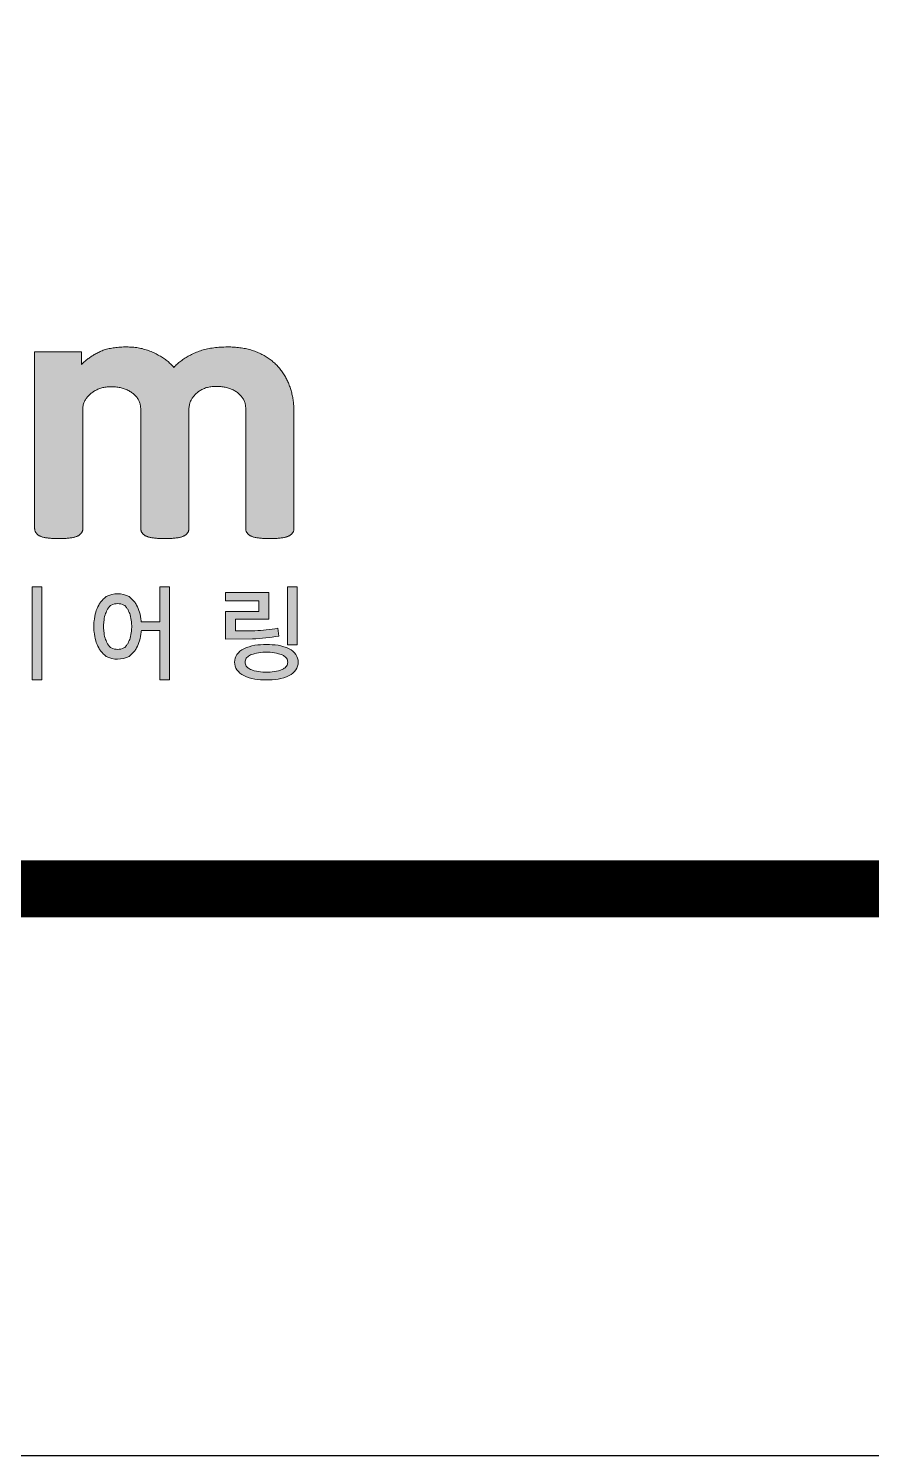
# Model space of a CAD drawing. Header units: millimetres. Extents: x 10297564 to 11610295, y -9287743 to -8409454.
# Drawn here: x 10501360 to 10504337, y -9123565 to -9118527 of the extents above; entities that cross this region are included whole.
import ezdxf

# ---------------------------------------------------------------- set-up
doc = ezdxf.new("R2010")
doc.units = ezdxf.units.MM
doc.header["$LTSCALE"] = 100
for name, color, linetype in [('_도곽_마크', 7, 'Continuous'), ('BOX', 7, 'Continuous'), ('BOX_Def', 8, 'Continuous')]:
    doc.layers.add(name, color=color, linetype=linetype)
doc.layers.add('TITLE', color=7, linetype='Continuous', lineweight=0)

# ---------------------------------------------------------------- blocks, each defined once
blk = doc.blocks.new('DREAM_CI')
at = {"linetype": 'ByBlock', "true_color": 0x122a88}
blk.add_hatch(color=166, dxfattribs=at).paths.add_polyline_path([(80.693, -6.125), (80.693, -12.14), (80.693, -12.156), (80.694, -12.172), (80.696, -12.188), (80.699, -12.203), (80.702, -12.218), (80.707, -12.232), (80.712, -12.246), (80.718, -12.26), (80.724, -12.273), (80.732, -12.286), (80.74, -12.298), (80.749, -12.31), (80.758, -12.322), (80.769, -12.333), (80.78, -12.344), (80.792, -12.354), (80.805, -12.364), (80.818, -12.374), (80.833, -12.383), (80.848, -12.392), (80.864, -12.4), (80.881, -12.408), (80.899, -12.416), (80.919, -12.423), (80.94, -12.43), (80.962, -12.437), (80.986, -12.443), (81.012, -12.449), (81.038, -12.454), (81.066, -12.459), (81.096, -12.464), (81.127, -12.468), (81.159, -12.472), (81.193, -12.475), (81.228, -12.478), (81.265, -12.481), (81.303, -12.483), (81.342, -12.485), (81.383, -12.486), (81.425, -12.487), (81.469, -12.488), (81.514, -12.488), (81.559, -12.488), (81.603, -12.487), (81.645, -12.486), (81.686, -12.485), (81.725, -12.483), (81.763, -12.481), (81.8, -12.478), (81.835, -12.475), (81.869, -12.472), (81.901, -12.468), (81.932, -12.464), (81.962, -12.459), (81.99, -12.454), (82.017, -12.449), (82.042, -12.443), (82.066, -12.437), (82.089, -12.43), (82.11, -12.423), (82.129, -12.416), (82.148, -12.408), (82.165, -12.4), (82.181, -12.392), (82.196, -12.383), (82.21, -12.374), (82.224, -12.364), (82.236, -12.354), (82.248, -12.344), (82.259, -12.333), (82.27, -12.322), (82.279, -12.31), (82.288, -12.298), (82.296, -12.286), (82.304, -12.273), (82.31, -12.26), (82.316, -12.246), (82.321, -12.232), (82.325, -12.218), (82.329, -12.203), (82.332, -12.188), (82.334, -12.172), (82.335, -12.156), (82.335, -12.14), (82.335, -8.036), (82.337, -8.005), (82.342, -7.971), (82.349, -7.936), (82.359, -7.901), (82.37, -7.872), (82.379, -7.848), (82.393, -7.817), (82.408, -7.788), (82.421, -7.764), (82.436, -7.74), (82.452, -7.717), (82.469, -7.694), (82.486, -7.671), (82.506, -7.649), (82.526, -7.627), (82.547, -7.605), (82.57, -7.584), (82.592, -7.564), (82.618, -7.542), (82.644, -7.523), (82.67, -7.504), (82.698, -7.486), (82.725, -7.468), (82.754, -7.451), (82.784, -7.435), (82.814, -7.42), (82.845, -7.405), (82.878, -7.391), (82.91, -7.379), (82.943, -7.367), (82.978, -7.357), (83.014, -7.347), (83.051, -7.339), (83.088, -7.333), (83.127, -7.328), (83.167, -7.323), (83.208, -7.321), (83.25, -7.319), (83.283, -7.319), (83.326, -7.319), (83.368, -7.321), (83.409, -7.323), (83.45, -7.327), (83.49, -7.331), (83.529, -7.336), (83.567, -7.343), (83.605, -7.35), (83.642, -7.358), (83.678, -7.368), (83.713, -7.378), (83.747, -7.389), (83.781, -7.401), (83.814, -7.414), (83.846, -7.429), (83.877, -7.444), (83.908, -7.46), (83.938, -7.477), (83.967, -7.495), (83.995, -7.514), (84.023, -7.534), (84.049, -7.554), (84.074, -7.575), (84.098, -7.597), (84.121, -7.62), (84.142, -7.642), (84.162, -7.666), (84.18, -7.69), (84.198, -7.714), (84.214, -7.74), (84.228, -7.765), (84.242, -7.792), (84.254, -7.818), (84.265, -7.846), (84.275, -7.874), (84.283, -7.902), (84.29, -7.931), (84.296, -7.961), (84.3, -7.991), (84.303, -8.021), (84.305, -8.052), (84.306, -8.084), (84.306, -12.14), (84.306, -12.156), (84.308, -12.172), (84.31, -12.188), (84.312, -12.203), (84.316, -12.218), (84.32, -12.232), (84.325, -12.246), (84.331, -12.26), (84.338, -12.273), (84.345, -12.286), (84.353, -12.298), (84.362, -12.31), (84.372, -12.322), (84.383, -12.333), (84.394, -12.344), (84.406, -12.354), (84.419, -12.364), (84.432, -12.374), (84.447, -12.383), (84.462, -12.392), (84.477, -12.4), (84.494, -12.408), (84.513, -12.416), (84.532, -12.423), (84.553, -12.43), (84.576, -12.437), (84.6, -12.443), (84.625, -12.449), (84.652, -12.454), (84.68, -12.459), (84.71, -12.464), (84.741, -12.468), (84.773, -12.472), (84.807, -12.475), (84.842, -12.478), (84.879, -12.481), (84.917, -12.483), (84.956, -12.485), (84.997, -12.486), (85.039, -12.487), (85.083, -12.488), (85.128, -12.488), (85.173, -12.488), (85.216, -12.487), (85.259, -12.486), (85.3, -12.485), (85.339, -12.483), (85.377, -12.481), (85.414, -12.478), (85.449, -12.475), (85.483, -12.472), (85.515, -12.468), (85.546, -12.464), (85.576, -12.459), (85.604, -12.454), (85.631, -12.449), (85.656, -12.443), (85.68, -12.437), (85.703, -12.43), (85.724, -12.423), (85.744, -12.416), (85.762, -12.408), (85.779, -12.4), (85.795, -12.392), (85.81, -12.383), (85.824, -12.374), (85.838, -12.364), (85.85, -12.354), (85.862, -12.344), (85.873, -12.333), (85.884, -12.322), (85.893, -12.31), (85.902, -12.298), (85.91, -12.286), (85.918, -12.273), (85.924, -12.26), (85.93, -12.246), (85.935, -12.232), (85.939, -12.218), (85.943, -12.203), (85.945, -12.188), (85.947, -12.172), (85.949, -12.156), (85.949, -12.14), (85.949, -8.048), (85.951, -8.016), (85.955, -7.982), (85.962, -7.947), (85.969, -7.917), (85.976, -7.893), (85.984, -7.868), (85.993, -7.843), (86.006, -7.81), (86.02, -7.78), (86.033, -7.755), (86.047, -7.731), (86.062, -7.707), (86.078, -7.683), (86.096, -7.659), (86.114, -7.636), (86.134, -7.613), (86.155, -7.591), (86.177, -7.568), (86.2, -7.546), (86.224, -7.525), (86.249, -7.505), (86.275, -7.486), (86.302, -7.467), (86.329, -7.45), (86.358, -7.433), (86.387, -7.417), (86.418, -7.402), (86.449, -7.387), (86.481, -7.374), (86.515, -7.361), (86.549, -7.35), (86.584, -7.341), (86.621, -7.332), (86.658, -7.325), (86.697, -7.319), (86.736, -7.314), (86.777, -7.311), (86.818, -7.308), (86.862, -7.307), (86.913, -7.308), (86.955, -7.309), (86.995, -7.312), (87.035, -7.315), (87.073, -7.319), (87.112, -7.325), (87.149, -7.331), (87.186, -7.338), (87.222, -7.346), (87.257, -7.355), (87.292, -7.365), (87.326, -7.376), (87.359, -7.388), (87.391, -7.4), (87.423, -7.414), (87.454, -7.429), (87.484, -7.444), (87.514, -7.461), (87.543, -7.478), (87.571, -7.497), (87.598, -7.516), (87.625, -7.536), (87.65, -7.557), (87.674, -7.578), (87.696, -7.6), (87.717, -7.623), (87.737, -7.646), (87.756, -7.669), (87.773, -7.693), (87.79, -7.718), (87.804, -7.744), (87.818, -7.77), (87.83, -7.796), (87.841, -7.823), (87.851, -7.851), (87.859, -7.879), (87.866, -7.908), (87.872, -7.938), (87.877, -7.968), (87.88, -7.998), (87.882, -8.029), (87.882, -8.061), (87.882, -12.14), (87.883, -12.156), (87.884, -12.172), (87.886, -12.188), (87.889, -12.203), (87.892, -12.218), (87.896, -12.232), (87.901, -12.246), (87.907, -12.26), (87.914, -12.273), (87.921, -12.286), (87.929, -12.298), (87.938, -12.31), (87.947, -12.322), (87.958, -12.333), (87.969, -12.344), (87.981, -12.354), (87.994, -12.364), (88.007, -12.374), (88.021, -12.383), (88.036, -12.392), (88.052, -12.4), (88.069, -12.408), (88.088, -12.416), (88.107, -12.423), (88.129, -12.43), (88.151, -12.437), (88.175, -12.443), (88.201, -12.449), (88.227, -12.454), (88.256, -12.459), (88.285, -12.464), (88.316, -12.468), (88.349, -12.472), (88.382, -12.475), (88.418, -12.478), (88.454, -12.481), (88.492, -12.483), (88.532, -12.485), (88.573, -12.486), (88.615, -12.487), (88.658, -12.488), (88.704, -12.488), (88.749, -12.488), (88.792, -12.487), (88.834, -12.486), (88.875, -12.485), (88.915, -12.483), (88.953, -12.481), (88.989, -12.478), (89.024, -12.475), (89.058, -12.472), (89.091, -12.468), (89.122, -12.464), (89.151, -12.459), (89.179, -12.454), (89.206, -12.449), (89.232, -12.443), (89.255, -12.437), (89.278, -12.43), (89.299, -12.423), (89.319, -12.416), (89.337, -12.408), (89.354, -12.4), (89.37, -12.392), (89.385, -12.383), (89.399, -12.374), (89.413, -12.364), (89.426, -12.354), (89.438, -12.344), (89.449, -12.333), (89.46, -12.322), (89.47, -12.31), (89.478, -12.298), (89.487, -12.286), (89.494, -12.273), (89.501, -12.26), (89.506, -12.246), (89.511, -12.232), (89.516, -12.218), (89.519, -12.203), (89.522, -12.188), (89.524, -12.172), (89.525, -12.156), (89.525, -12.14), (89.525, -8.165), (89.525, -8.124), (89.524, -8.084), (89.523, -8.043), (89.52, -8.003), (89.518, -7.962), (89.514, -7.922), (89.51, -7.882), (89.506, -7.843), (89.501, -7.803), (89.495, -7.763), (89.489, -7.724), (89.482, -7.685), (89.474, -7.645), (89.466, -7.606), (89.457, -7.567), (89.448, -7.529), (89.438, -7.49), (89.427, -7.452), (89.416, -7.413), (89.404, -7.375), (89.392, -7.337), (89.379, -7.299), (89.365, -7.262), (89.351, -7.225), (89.336, -7.188), (89.321, -7.152), (89.304, -7.116), (89.288, -7.081), (89.27, -7.046), (89.252, -7.011), (89.233, -6.977), (89.213, -6.943), (89.193, -6.91), (89.172, -6.877), (89.151, -6.845), (89.128, -6.813), (89.105, -6.781), (89.082, -6.75), (89.058, -6.719), (89.033, -6.689), (89.007, -6.659), (88.981, -6.63), (88.954, -6.601), (88.927, -6.572), (88.899, -6.545), (88.87, -6.517), (88.84, -6.491), (88.81, -6.465), (88.779, -6.439), (88.748, -6.414), (88.715, -6.39), (88.682, -6.366), (88.649, -6.343), (88.614, -6.32), (88.579, -6.298), (88.543, -6.277), (88.507, -6.256), (88.47, -6.236), (88.432, -6.216), (88.394, -6.197), (88.354, -6.178), (88.314, -6.16), (88.274, -6.142), (88.233, -6.126), (88.191, -6.11), (88.148, -6.095), (88.105, -6.081), (88.061, -6.067), (88.016, -6.055), (87.971, -6.043), (87.925, -6.032), (87.878, -6.022), (87.83, -6.013), (87.782, -6.004), (87.733, -5.997), (87.684, -5.99), (87.634, -5.984), (87.583, -5.978), (87.531, -5.974), (87.479, -5.97), (87.426, -5.967), (87.372, -5.965), (87.318, -5.964), (87.263, -5.964), (87.201, -5.964), (87.14, -5.966), (87.08, -5.968), (87.02, -5.971), (86.962, -5.975), (86.905, -5.98), (86.849, -5.986), (86.794, -5.992), (86.739, -6), (86.686, -6.008), (86.634, -6.018), (86.582, -6.028), (86.532, -6.039), (86.483, -6.051), (86.434, -6.064), (86.387, -6.078), (86.34, -6.093), (86.295, -6.108), (86.25, -6.125), (86.207, -6.142), (86.164, -6.16), (86.122, -6.18), (86.081, -6.199), (86.041, -6.219), (86.001, -6.239), (85.962, -6.26), (85.924, -6.282), (85.886, -6.304), (85.849, -6.326), (85.813, -6.349), (85.777, -6.372), (85.742, -6.396), (85.708, -6.42), (85.675, -6.444), (85.642, -6.47), (85.61, -6.495), (85.578, -6.521), (85.547, -6.548), (85.517, -6.575), (85.488, -6.602), (85.459, -6.63), (85.431, -6.659), (85.41, -6.634), (85.388, -6.609), (85.365, -6.584), (85.341, -6.559), (85.316, -6.535), (85.29, -6.511), (85.264, -6.487), (85.236, -6.463), (85.207, -6.44), (85.177, -6.417), (85.147, -6.394), (85.115, -6.371), (85.083, -6.349), (85.049, -6.327), (85.014, -6.305), (84.979, -6.283), (84.942, -6.261), (84.905, -6.24), (84.867, -6.219), (84.827, -6.198), (84.787, -6.178), (84.745, -6.158), (84.704, -6.139), (84.662, -6.121), (84.619, -6.104), (84.576, -6.088), (84.533, -6.073), (84.489, -6.059), (84.444, -6.046), (84.4, -6.034), (84.354, -6.022), (84.309, -6.012), (84.263, -6.003), (84.216, -5.995), (84.169, -5.988), (84.122, -5.981), (84.074, -5.976), (84.025, -5.972), (83.976, -5.968), (83.927, -5.966), (83.877, -5.964), (83.827, -5.964), (83.771, -5.964), (83.716, -5.965), (83.662, -5.967), (83.61, -5.97), (83.558, -5.974), (83.507, -5.978), (83.458, -5.983), (83.41, -5.989), (83.363, -5.996), (83.317, -6.003), (83.272, -6.011), (83.228, -6.02), (83.186, -6.03), (83.144, -6.041), (83.104, -6.052), (83.065, -6.064), (83.026, -6.077), (82.989, -6.091), (82.953, -6.106), (82.919, -6.121), (82.885, -6.137), (82.852, -6.154), (82.82, -6.171), (82.788, -6.189), (82.756, -6.207), (82.725, -6.225), (82.694, -6.243), (82.664, -6.262), (82.634, -6.282), (82.605, -6.301), (82.576, -6.321), (82.547, -6.342), (82.519, -6.362), (82.491, -6.384), (82.464, -6.405), (82.437, -6.427), (82.411, -6.449), (82.385, -6.472), (82.359, -6.495), (82.334, -6.518), (82.309, -6.542), (82.285, -6.566), (82.285, -6.125)])
h = blk.add_hatch(color=256)
h.dxf.hatch_style = 1
h.paths.add_polyline_path([(80.942, -14.135), (80.606, -14.135), (80.606, -17.294), (80.942, -17.294)])
h = blk.add_hatch(color=256)
h.dxf.hatch_style = 1
h.paths.add_polyline_path([(85.29, -14.135), (84.955, -14.135), (84.955, -15.319), (84.325, -15.319, 0.004799), (84.322, -15.291, 0.038212), (84.268, -14.995, 0.047823), (84.165, -14.757, 0.028702), (84.092, -14.641, 0.07675), (83.909, -14.466, 0.115403), (83.52, -14.368, 0.115403), (83.13, -14.466, 0.07675), (82.948, -14.641, 0.028702), (82.874, -14.757, 0.047823), (82.772, -14.995, 0.038212), (82.717, -15.291, 0.032604), (82.708, -15.483, 0.032604), (82.717, -15.674, 0.038212), (82.772, -15.97, 0.047823), (82.874, -16.208, 0.028702), (82.948, -16.325, 0.07675), (83.13, -16.499, 0.115403), (83.52, -16.597, 0.115403), (83.909, -16.499, 0.07675), (84.092, -16.325, 0.028702), (84.165, -16.208, 0.047823), (84.268, -15.97, 0.038212), (84.322, -15.674, 0.009938), (84.327, -15.616), (84.955, -15.616), (84.955, -17.294), (85.29, -17.294)])
h.paths.add_polyline_path([(83.998, -15.483, -0.034212), (83.991, -15.638, -0.037029), (83.948, -15.877, -0.045527), (83.874, -16.048, -0.026701), (83.824, -16.126, -0.06288), (83.736, -16.213, -0.102529), (83.52, -16.264, -0.102529), (83.303, -16.213, -0.06288), (83.215, -16.126, -0.026701), (83.166, -16.048, -0.045527), (83.091, -15.877, -0.037029), (83.048, -15.638, -0.034212), (83.041, -15.483, -0.034212), (83.048, -15.327, -0.037029), (83.091, -15.089, -0.045527), (83.166, -14.918, -0.026701), (83.215, -14.839, -0.06288), (83.303, -14.752, -0.102529), (83.52, -14.701, -0.102529), (83.736, -14.752, -0.06288), (83.824, -14.839, -0.026701), (83.874, -14.918, -0.045527), (83.948, -15.089, -0.037029), (83.991, -15.327, -0.034212)], flags=16)
h = blk.add_hatch(color=256)
h.dxf.hatch_style = 1
h.paths.add_polyline_path([(88.667, -14.329), (87.194, -14.329), (87.194, -14.605), (88.326, -14.605), (88.326, -14.972), (87.194, -14.972), (87.194, -15.911), (88.115, -15.904, 0.029843), (89.01, -15.81), (88.971, -15.544, -0.040512), (88.194, -15.628), (87.534, -15.628), (87.534, -15.233), (88.667, -15.233)])
h = blk.add_hatch(color=256)
h.dxf.hatch_style = 1
h.paths.add_polyline_path([(89.638, -14.135), (89.302, -14.135), (89.302, -16.104), (89.638, -16.104)])
h = blk.add_hatch(color=256)
h.dxf.hatch_style = 1
h.paths.add_polyline_path([(89.363, -16.24, 0.049806), (88.985, -16.122, 0.024378), (88.588, -16.093, 0.024378), (88.192, -16.122, 0.049806), (87.814, -16.24, 0.107463), (87.583, -16.439, 0.145605), (87.506, -16.698, 0.145605), (87.583, -16.958, 0.107463), (87.814, -17.157, 0.049806), (88.192, -17.275, 0.024378), (88.588, -17.304, 0.024378), (88.985, -17.275, 0.049806), (89.363, -17.157, 0.107463), (89.593, -16.958, 0.145605), (89.671, -16.698, 0.145605), (89.593, -16.439, 0.107463)])
h.paths.add_polyline_path([(89.167, -16.473, -0.107509), (89.275, -16.562, -0.108671), (89.316, -16.698, -0.108671), (89.275, -16.835, -0.107509), (89.167, -16.923, -0.067798), (89.002, -16.988, -0.037976), (88.717, -17.037, -0.016923), (88.588, -17.042, -0.016923), (88.46, -17.037, -0.037976), (88.175, -16.988, -0.067798), (88.01, -16.923, -0.107509), (87.902, -16.835, -0.108671), (87.861, -16.698, -0.108671), (87.902, -16.562, -0.107509), (88.01, -16.473, -0.067798), (88.175, -16.408, -0.037976), (88.46, -16.36, -0.016923), (88.588, -16.355, -0.016923), (88.717, -16.36, -0.037976), (89.002, -16.408, -0.067798)], flags=16)
at = {"color": 166, "linetype": 'ByBlock', "true_color": 0x122a88}
blk.add_lwpolyline([(82.335, -8.036), (82.337, -8.005), (82.342, -7.971), (82.349, -7.936), (82.359, -7.901), (82.37, -7.872), (82.379, -7.848), (82.393, -7.817), (82.408, -7.788), (82.421, -7.764), (82.436, -7.74), (82.452, -7.717), (82.469, -7.694), (82.486, -7.671), (82.506, -7.649), (82.526, -7.627), (82.547, -7.605), (82.57, -7.584), (82.592, -7.564), (82.618, -7.542), (82.644, -7.523), (82.67, -7.504), (82.698, -7.486), (82.725, -7.468), (82.754, -7.451), (82.784, -7.435), (82.814, -7.42), (82.845, -7.405), (82.878, -7.391), (82.91, -7.379), (82.943, -7.367), (82.978, -7.357), (83.014, -7.347), (83.051, -7.339), (83.088, -7.333), (83.127, -7.328), (83.167, -7.323), (83.208, -7.321), (83.25, -7.319), (83.283, -7.319), (83.326, -7.319), (83.368, -7.321), (83.409, -7.323), (83.45, -7.327), (83.49, -7.331), (83.529, -7.336), (83.567, -7.343), (83.605, -7.35), (83.642, -7.358), (83.678, -7.368), (83.713, -7.378), (83.747, -7.389), (83.781, -7.401), (83.814, -7.414), (83.846, -7.429), (83.877, -7.444), (83.908, -7.46), (83.938, -7.477), (83.967, -7.495), (83.995, -7.514), (84.023, -7.534), (84.049, -7.554), (84.074, -7.575), (84.098, -7.597), (84.121, -7.62), (84.142, -7.642), (84.162, -7.666), (84.18, -7.69), (84.198, -7.714), (84.214, -7.74), (84.228, -7.765), (84.242, -7.792), (84.254, -7.818), (84.265, -7.846), (84.275, -7.874), (84.283, -7.902), (84.29, -7.931), (84.296, -7.961), (84.3, -7.991), (84.303, -8.021), (84.305, -8.052), (84.306, -8.084), (84.306, -12.14), (84.306, -12.156), (84.308, -12.172), (84.31, -12.188), (84.312, -12.203), (84.316, -12.218), (84.32, -12.232), (84.325, -12.246), (84.331, -12.26), (84.338, -12.273), (84.345, -12.286), (84.353, -12.298), (84.362, -12.31), (84.372, -12.322), (84.383, -12.333), (84.394, -12.344), (84.406, -12.354), (84.419, -12.364), (84.432, -12.374), (84.447, -12.383), (84.462, -12.392), (84.477, -12.4), (84.494, -12.408), (84.513, -12.416), (84.532, -12.423), (84.553, -12.43), (84.576, -12.437), (84.6, -12.443), (84.625, -12.449), (84.652, -12.454), (84.68, -12.459), (84.71, -12.464), (84.741, -12.468), (84.773, -12.472), (84.807, -12.475), (84.842, -12.478), (84.879, -12.481), (84.917, -12.483), (84.956, -12.485), (84.997, -12.486), (85.039, -12.487), (85.083, -12.488), (85.128, -12.488), (85.173, -12.488), (85.216, -12.487), (85.259, -12.486), (85.3, -12.485), (85.339, -12.483), (85.377, -12.481), (85.414, -12.478), (85.449, -12.475), (85.483, -12.472), (85.515, -12.468), (85.546, -12.464), (85.576, -12.459), (85.604, -12.454), (85.631, -12.449), (85.656, -12.443), (85.68, -12.437), (85.703, -12.43), (85.724, -12.423), (85.744, -12.416), (85.762, -12.408), (85.779, -12.4), (85.795, -12.392), (85.81, -12.383), (85.824, -12.374), (85.838, -12.364), (85.85, -12.354), (85.862, -12.344), (85.873, -12.333), (85.884, -12.322), (85.893, -12.31), (85.902, -12.298), (85.91, -12.286), (85.918, -12.273), (85.924, -12.26), (85.93, -12.246), (85.935, -12.232), (85.939, -12.218), (85.943, -12.203), (85.945, -12.188), (85.947, -12.172), (85.949, -12.156), (85.949, -12.14), (85.949, -8.048), (85.951, -8.016), (85.955, -7.982), (85.962, -7.947), (85.969, -7.917), (85.976, -7.893), (85.984, -7.868), (85.993, -7.843), (86.006, -7.81), (86.02, -7.78), (86.033, -7.755), (86.047, -7.731), (86.062, -7.707), (86.078, -7.683), (86.096, -7.659), (86.114, -7.636), (86.134, -7.613), (86.155, -7.591), (86.177, -7.568), (86.2, -7.546), (86.224, -7.525), (86.249, -7.505), (86.275, -7.486), (86.302, -7.467), (86.329, -7.45), (86.358, -7.433), (86.387, -7.417), (86.418, -7.402), (86.449, -7.387), (86.481, -7.374), (86.515, -7.361), (86.549, -7.35), (86.584, -7.341), (86.621, -7.332), (86.658, -7.325), (86.697, -7.319), (86.736, -7.314), (86.777, -7.311), (86.818, -7.308), (86.862, -7.307), (86.913, -7.308), (86.955, -7.309), (86.995, -7.312), (87.035, -7.315), (87.073, -7.319), (87.112, -7.325), (87.149, -7.331), (87.186, -7.338), (87.222, -7.346), (87.257, -7.355), (87.292, -7.365), (87.326, -7.376), (87.359, -7.388), (87.391, -7.4), (87.423, -7.414), (87.454, -7.429), (87.484, -7.444), (87.514, -7.461), (87.543, -7.478), (87.571, -7.497), (87.598, -7.516), (87.625, -7.536), (87.65, -7.557), (87.674, -7.578), (87.696, -7.6), (87.717, -7.623), (87.737, -7.646), (87.756, -7.669), (87.773, -7.693), (87.79, -7.718), (87.804, -7.744), (87.818, -7.77), (87.83, -7.796), (87.841, -7.823), (87.851, -7.851), (87.859, -7.879), (87.866, -7.908), (87.872, -7.938), (87.877, -7.968), (87.88, -7.998), (87.882, -8.029), (87.882, -8.061), (87.882, -12.14), (87.883, -12.156), (87.884, -12.172), (87.886, -12.188), (87.889, -12.203), (87.892, -12.218), (87.896, -12.232), (87.901, -12.246), (87.907, -12.26), (87.914, -12.273), (87.921, -12.286), (87.929, -12.298), (87.938, -12.31), (87.947, -12.322), (87.958, -12.333), (87.969, -12.344), (87.981, -12.354), (87.994, -12.364), (88.007, -12.374), (88.021, -12.383), (88.036, -12.392), (88.052, -12.4), (88.069, -12.408), (88.088, -12.416), (88.107, -12.423), (88.129, -12.43), (88.151, -12.437), (88.175, -12.443), (88.201, -12.449), (88.227, -12.454), (88.256, -12.459), (88.285, -12.464), (88.316, -12.468), (88.349, -12.472), (88.382, -12.475), (88.418, -12.478), (88.454, -12.481), (88.492, -12.483), (88.532, -12.485), (88.573, -12.486), (88.615, -12.487), (88.658, -12.488), (88.704, -12.488), (88.749, -12.488), (88.792, -12.487), (88.834, -12.486), (88.875, -12.485), (88.915, -12.483), (88.953, -12.481), (88.989, -12.478), (89.024, -12.475), (89.058, -12.472), (89.091, -12.468), (89.122, -12.464), (89.151, -12.459), (89.179, -12.454), (89.206, -12.449), (89.232, -12.443), (89.255, -12.437), (89.278, -12.43), (89.299, -12.423), (89.319, -12.416), (89.337, -12.408), (89.354, -12.4), (89.37, -12.392), (89.385, -12.383), (89.399, -12.374), (89.413, -12.364), (89.426, -12.354), (89.438, -12.344), (89.449, -12.333), (89.46, -12.322), (89.47, -12.31), (89.478, -12.298), (89.487, -12.286), (89.494, -12.273), (89.501, -12.26), (89.506, -12.246), (89.511, -12.232), (89.516, -12.218), (89.519, -12.203), (89.522, -12.188), (89.524, -12.172), (89.525, -12.156), (89.525, -12.14), (89.525, -8.165), (89.525, -8.124), (89.524, -8.084), (89.523, -8.043), (89.52, -8.003), (89.518, -7.962), (89.514, -7.922), (89.51, -7.882), (89.506, -7.843), (89.501, -7.803), (89.495, -7.763), (89.489, -7.724), (89.482, -7.685), (89.474, -7.645), (89.466, -7.606), (89.457, -7.567), (89.448, -7.529), (89.438, -7.49), (89.427, -7.452), (89.416, -7.413), (89.404, -7.375), (89.392, -7.337), (89.379, -7.299), (89.365, -7.262), (89.351, -7.225), (89.336, -7.188), (89.321, -7.152), (89.304, -7.116), (89.288, -7.081), (89.27, -7.046), (89.252, -7.011), (89.233, -6.977), (89.213, -6.943), (89.193, -6.91), (89.172, -6.877), (89.151, -6.845), (89.128, -6.813), (89.105, -6.781), (89.082, -6.75), (89.058, -6.719), (89.033, -6.689), (89.007, -6.659), (88.981, -6.63), (88.954, -6.601), (88.927, -6.572), (88.899, -6.545), (88.87, -6.517), (88.84, -6.491), (88.81, -6.465), (88.779, -6.439), (88.748, -6.414), (88.715, -6.39), (88.682, -6.366), (88.649, -6.343), (88.614, -6.32), (88.579, -6.298), (88.543, -6.277), (88.507, -6.256), (88.47, -6.236), (88.432, -6.216), (88.394, -6.197), (88.354, -6.178), (88.314, -6.16), (88.274, -6.142), (88.233, -6.126), (88.191, -6.11), (88.148, -6.095), (88.105, -6.081), (88.061, -6.067), (88.016, -6.055), (87.971, -6.043), (87.925, -6.032), (87.878, -6.022), (87.83, -6.013), (87.782, -6.004), (87.733, -5.997), (87.684, -5.99), (87.634, -5.984), (87.583, -5.978), (87.531, -5.974), (87.479, -5.97), (87.426, -5.967), (87.372, -5.965), (87.318, -5.964), (87.263, -5.964), (87.201, -5.964), (87.14, -5.966), (87.08, -5.968), (87.02, -5.971), (86.962, -5.975), (86.905, -5.98), (86.849, -5.986), (86.794, -5.992), (86.739, -6), (86.686, -6.008), (86.634, -6.018), (86.582, -6.028), (86.532, -6.039), (86.483, -6.051), (86.434, -6.064), (86.387, -6.078), (86.34, -6.093), (86.295, -6.108), (86.25, -6.125), (86.207, -6.142), (86.164, -6.16), (86.122, -6.18), (86.081, -6.199), (86.041, -6.219), (86.001, -6.239), (85.962, -6.26), (85.924, -6.282), (85.886, -6.304), (85.849, -6.326), (85.813, -6.349), (85.777, -6.372), (85.742, -6.396), (85.708, -6.42), (85.675, -6.444), (85.642, -6.47), (85.61, -6.495), (85.578, -6.521), (85.547, -6.548), (85.517, -6.575), (85.488, -6.602), (85.459, -6.63), (85.431, -6.659), (85.41, -6.634), (85.388, -6.609), (85.365, -6.584), (85.341, -6.559), (85.316, -6.535), (85.29, -6.511), (85.264, -6.487), (85.236, -6.463), (85.207, -6.44), (85.177, -6.417), (85.147, -6.394), (85.115, -6.371), (85.083, -6.349), (85.049, -6.327), (85.014, -6.305), (84.979, -6.283), (84.942, -6.261), (84.905, -6.24), (84.867, -6.219), (84.827, -6.198), (84.787, -6.178), (84.745, -6.158), (84.704, -6.139), (84.662, -6.121), (84.619, -6.104), (84.576, -6.088), (84.533, -6.073), (84.489, -6.059), (84.444, -6.046), (84.4, -6.034), (84.354, -6.022), (84.309, -6.012), (84.263, -6.003), (84.216, -5.995), (84.169, -5.988), (84.122, -5.981), (84.074, -5.976), (84.025, -5.972), (83.976, -5.968), (83.927, -5.966), (83.877, -5.964), (83.827, -5.964), (83.771, -5.964), (83.716, -5.965), (83.662, -5.967), (83.61, -5.97), (83.558, -5.974), (83.507, -5.978), (83.458, -5.983), (83.41, -5.989), (83.363, -5.996), (83.317, -6.003), (83.272, -6.011), (83.228, -6.02), (83.186, -6.03), (83.144, -6.041), (83.104, -6.052), (83.065, -6.064), (83.026, -6.077), (82.989, -6.091), (82.953, -6.106), (82.919, -6.121), (82.885, -6.137), (82.852, -6.154), (82.82, -6.171), (82.788, -6.189), (82.756, -6.207), (82.725, -6.225), (82.694, -6.243), (82.664, -6.262), (82.634, -6.282), (82.605, -6.301), (82.576, -6.321), (82.547, -6.342), (82.519, -6.362), (82.491, -6.384), (82.464, -6.405), (82.437, -6.427), (82.411, -6.449), (82.385, -6.472), (82.359, -6.495), (82.334, -6.518), (82.309, -6.542), (82.285, -6.566), (82.285, -6.125), (80.693, -6.125), (80.693, -12.14), (80.693, -12.156), (80.694, -12.172), (80.696, -12.188), (80.699, -12.203), (80.702, -12.218), (80.707, -12.232), (80.712, -12.246), (80.718, -12.26), (80.724, -12.273), (80.732, -12.286), (80.74, -12.298), (80.749, -12.31), (80.758, -12.322), (80.769, -12.333), (80.78, -12.344), (80.792, -12.354), (80.805, -12.364), (80.818, -12.374), (80.833, -12.383), (80.848, -12.392), (80.864, -12.4), (80.881, -12.408), (80.899, -12.416), (80.919, -12.423), (80.94, -12.43), (80.962, -12.437), (80.986, -12.443), (81.012, -12.449), (81.038, -12.454), (81.066, -12.459), (81.096, -12.464), (81.127, -12.468), (81.159, -12.472), (81.193, -12.475), (81.228, -12.478), (81.265, -12.481), (81.303, -12.483), (81.342, -12.485), (81.383, -12.486), (81.425, -12.487), (81.469, -12.488), (81.514, -12.488), (81.559, -12.488), (81.603, -12.487), (81.645, -12.486), (81.686, -12.485), (81.725, -12.483), (81.763, -12.481), (81.8, -12.478), (81.835, -12.475), (81.869, -12.472), (81.901, -12.468), (81.932, -12.464), (81.962, -12.459), (81.99, -12.454), (82.017, -12.449), (82.042, -12.443), (82.066, -12.437), (82.089, -12.43), (82.11, -12.423), (82.129, -12.416), (82.148, -12.408), (82.165, -12.4), (82.181, -12.392), (82.196, -12.383), (82.21, -12.374), (82.224, -12.364), (82.236, -12.354), (82.248, -12.344), (82.259, -12.333), (82.27, -12.322), (82.279, -12.31), (82.288, -12.298), (82.296, -12.286), (82.304, -12.273), (82.31, -12.26), (82.316, -12.246), (82.321, -12.232), (82.325, -12.218), (82.329, -12.203), (82.332, -12.188), (82.334, -12.172), (82.335, -12.156), (82.335, -12.14), (82.335, -8.036)], close=True, dxfattribs=at)
for points in [[(80.942, -17.294), (80.606, -17.294), (80.606, -14.135), (80.942, -14.135)], [(89.638, -16.104), (89.302, -16.104), (89.302, -14.135), (89.638, -14.135)]]:
    blk.add_lwpolyline(points, close=True)
for points in [[(84.955, -15.616), (84.955, -17.294), (85.29, -17.294), (85.29, -14.135), (84.955, -14.135), (84.955, -15.319), (84.325, -15.319, 0.004799), (84.322, -15.291, 0.038212), (84.268, -14.995, 0.047823), (84.165, -14.757, 0.028702), (84.092, -14.641, 0.07675), (83.909, -14.466, 0.115403), (83.52, -14.368, 0.115403), (83.13, -14.466, 0.07675), (82.948, -14.641, 0.028702), (82.874, -14.757, 0.047823), (82.772, -14.995, 0.038212), (82.717, -15.291, 0.032604), (82.708, -15.483, 0.032604), (82.717, -15.674, 0.038212), (82.772, -15.97, 0.047823), (82.874, -16.208, 0.028702), (82.948, -16.325, 0.07675), (83.13, -16.499, 0.115403), (83.52, -16.597, 0.115403), (83.909, -16.499, 0.07675), (84.092, -16.325, 0.028702), (84.165, -16.208, 0.047823), (84.268, -15.97, 0.038212), (84.322, -15.674, 0.009938), (84.327, -15.616)], [(87.194, -14.605), (88.326, -14.605), (88.326, -14.972), (87.194, -14.972), (87.194, -15.911), (88.115, -15.904, 0.029843), (89.01, -15.81), (88.971, -15.544, -0.040512), (88.194, -15.628), (87.534, -15.628), (87.534, -15.233), (88.667, -15.233), (88.667, -14.329), (87.194, -14.329)], [(83.998, -15.483, 0.034212), (83.991, -15.327, 0.037029), (83.948, -15.089, 0.045527), (83.874, -14.918, 0.026701), (83.824, -14.839, 0.06288), (83.736, -14.752, 0.102529), (83.52, -14.701, 0.102529), (83.303, -14.752, 0.06288), (83.215, -14.839, 0.026701), (83.166, -14.918, 0.045527), (83.091, -15.089, 0.037029), (83.048, -15.327, 0.034212), (83.041, -15.483, 0.034212), (83.048, -15.638, 0.037029), (83.091, -15.877, 0.045527), (83.166, -16.048, 0.026701), (83.215, -16.126, 0.06288), (83.303, -16.213, 0.102529), (83.52, -16.264, 0.102529), (83.736, -16.213, 0.06288), (83.824, -16.126, 0.026701), (83.874, -16.048, 0.045527), (83.948, -15.877, 0.037029), (83.991, -15.638, 0.034212)], [(87.506, -16.698, 0.145605), (87.583, -16.958, 0.107463), (87.814, -17.157, 0.049806), (88.192, -17.275, 0.024378), (88.588, -17.304, 0.024378), (88.985, -17.275, 0.049806), (89.363, -17.157, 0.107463), (89.593, -16.958, 0.145605), (89.671, -16.698, 0.145605), (89.593, -16.439, 0.107463), (89.363, -16.24, 0.049806), (88.985, -16.122, 0.024378), (88.588, -16.093, 0.024378), (88.192, -16.122, 0.049806), (87.814, -16.24, 0.107463), (87.583, -16.439, 0.145605)], [(88.46, -16.36, 0.037976), (88.175, -16.408, 0.067798), (88.01, -16.473, 0.107509), (87.902, -16.562, 0.108671), (87.861, -16.698, 0.108671), (87.902, -16.835, 0.107509), (88.01, -16.923, 0.067798), (88.175, -16.988, 0.037976), (88.46, -17.037, 0.016923), (88.588, -17.042, 0.016923), (88.717, -17.037, 0.037976), (89.002, -16.988, 0.067798), (89.167, -16.923, 0.107509), (89.275, -16.835, 0.108671), (89.316, -16.698, 0.108671), (89.275, -16.562, 0.107509), (89.167, -16.473, 0.067798), (89.002, -16.408, 0.037976), (88.717, -16.36, 0.016923), (88.588, -16.355, 0.016923)]]:
    blk.add_lwpolyline(points, format="xyb", close=True)
blk = doc.blocks.new('A$C78AD5414')
at = {"layer": '_도곽_마크'}
blk.add_lwpolyline([(40, 21), (811, 21)], dxfattribs=at)
at = {"layer": 'BOX', "const_width": 2}
blk.add_lwpolyline([(40, 20), (40, 574), (811, 574), (811, 20)], close=True, dxfattribs=at)
at = {"layer": 'BOX_Def'}
blk.add_lwpolyline([(0, 0), (841, 0), (841, 594), (0, 594)], close=True, dxfattribs=at)
at = {"xscale": 1.036945541022593, "yscale": 1.036945541022593, "zscale": 1.036945541022593}
blk.add_blockref('DREAM_CI', (272.502, 45.325), dxfattribs=at)

msp = doc.modelspace()

# ---------------------------------------------------------------- block references
at = {"layer": 'TITLE', "color": 4, "xscale": 99.9999999987065, "yscale": 99.9999999987065, "zscale": 99.9999999987065}
msp.add_blockref('A$C78AD5414', (10465764, -9123565.4), dxfattribs=at)

doc.saveas('drawing.dxf')
